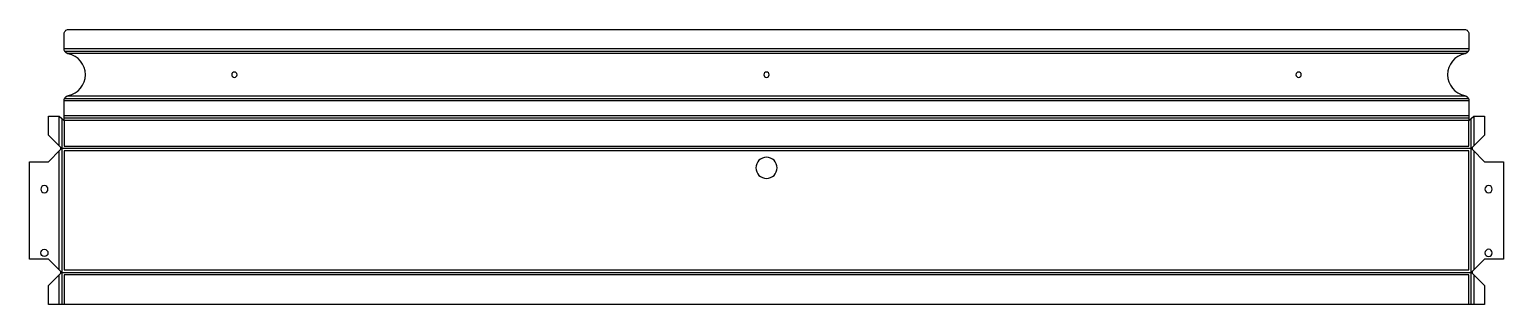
# Model space of a CAD drawing. Header units: millimetres. Extents: x -9 to 684, y 0 to 129.
import ezdxf

# ---------------------------------------------------------------- set-up
doc = ezdxf.new("R2010")
doc.units = ezdxf.units.MM

msp = doc.modelspace()

# ---------------------------------------------------------------- linework, layer by layer
at = {"layer": 'BEND'}
for p, q in [((7.53, 119.18, 0), (667, 119.18, 0)), ((7.53, 96.92), (667, 96.92)), ((6.13, 87.52), (6.13, 73.39)), ((667.26, 87.65), (7.26, 87.65)), ((668.39, 73.39), (668.39, 87.52)), ((668.74, 73.39), (5.79, 73.39)), ((6.13, 73.39), (6.13, 15.13)), ((668.39, 15.13), (668.39, 73.39)), ((5.79, 15.13), (668.74, 15.13)), ((6.13, 15.13), (6.13, 0)), ((668.39, 0), (668.39, 15.13))]:
    msp.add_line(p, q, dxfattribs=at)
at = {"layer": 'BEND_EXTENT'}
for p, q in [((7.26, 120.31), (667.26, 120.31)), ((665.86, 118.05), (8.67, 118.05)), ((8.67, 98.05), (665.86, 98.05)), ((667.26, 95.79), (7.26, 95.79)), ((5, 74.59), (5, 88.52)), ((7.26, 88.79), (667.26, 88.79)), ((669.52, 88.52), (669.52, 74.59)), ((5, 16.33), (5, 72.19)), ((669.52, 72.19), (669.52, 16.33)), ((5, 0), (5, 13.93)), ((7.26, 14), (7.26, 0)), ((667.26, 14), (7.26, 14)), ((667.26, 0), (667.26, 14)), ((669.52, 13.93), (669.52, 0))]:
    msp.add_line(p, q, dxfattribs=at)
for points in [[(7.26, 86.52), (7.26, 74.52), (667.26, 74.52), (667.26, 86.52)], [(667.26, 16.26), (667.26, 72.26), (7.26, 72.26), (7.26, 16.26)]]:
    msp.add_lwpolyline(points, close=True, dxfattribs=at)
at = {"layer": 'INTERIOR_PROFILES', "extrusion": (0, 0, -1)}
for centre, radius in [((-87.26, 108.05), 1.25), ((-337.26, 108.05), 1.25), ((-587.26, 108.05), 1.25), ((-337.26, 64.26), 5), ((2, 54.26), 1.7), ((-676.52, 54.26), 1.7), ((-676.52, 24.26), 1.7)]:
    msp.add_circle(centre, radius, dxfattribs=at)
at = {"layer": 'INTERIOR_PROFILES'}
msp.add_circle((-2, 24.26), 1.7, dxfattribs=at)
at = {"layer": 'OUTER_PROFILES'}
msp.add_lwpolyline([(669.03, 14.42), (674.52, 8.93), (674.52, 0), (0, 0), (0, 8.93), (5.49, 14.42, 0.414214), (5.49, 15.84), (-0.03, 21.36), (-9, 21.36), (-9, 67.16), (-0.03, 67.16), (5.49, 72.69, 0.414214), (5.49, 74.1), (0, 79.59), (0, 88.52), (5, 88.52), (7.26, 86.52), (7.26, 95.8, -0.28686), (8.67, 98.05, -0.063085), (9.26, 98.25, 0.816497), (9.26, 117.85, -0.063085), (8.67, 118.05, -0.28686), (7.26, 120.3), (7.26, 127.31, -0.414214), (9.26, 129.31), (665.26, 129.31, -0.414214), (667.26, 127.31), (667.26, 120.3, -0.28686), (665.86, 118.05, -0.063085), (665.26, 117.85, 0.816497), (665.26, 98.25, -0.063085), (665.86, 98.05, -0.28686), (667.26, 95.8), (667.26, 86.52), (669.52, 88.52), (674.52, 88.52), (674.52, 79.59), (669.03, 74.1, 0.414214), (669.03, 72.69), (674.55, 67.16), (683.52, 67.16), (683.52, 21.36), (674.55, 21.36), (669.03, 15.84, 0.414214)], format="xyb", close=True, dxfattribs=at)

doc.saveas('drawing.dxf')
